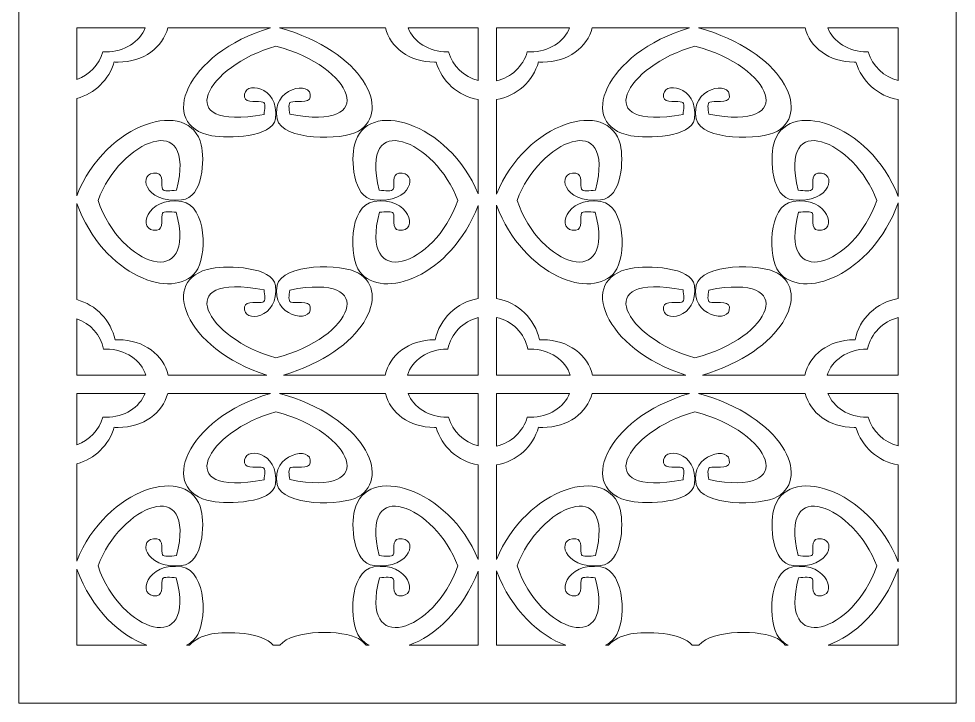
# Model space of a CAD drawing. Header units: centimetres. Extents: x -9.4 to 7.8, y -12.1 to 11.6.
# Drawn here: x -0.06 to 7.8, y -12.11 to -6.37 of the extents above; entities that cross this region are included whole.
import ezdxf

# ---------------------------------------------------------------- set-up
doc = ezdxf.new("R2010")
doc.units = ezdxf.units.CM
doc.header["$MEASUREMENT"] = 0
doc.layers.add('layer 1', color=7, linetype='Continuous')

msp = doc.modelspace()

# ---------------------------------------------------------------- linework, layer by layer
at = {"layer": 'layer 1', "color": 177, "lineweight": 9}
for points, knots in [([(-0.05982, 11.55884), (-0.05982, 11.55884), (7.8012, 11.55884), (7.8012, 11.55884), (7.8012, 11.55884), (7.8012, 11.55884), (7.8012, -12.10525), (7.8012, -12.10525), (7.8012, -12.10525), (7.8012, -12.10525), (-0.05982, -12.10525), (-0.05982, -12.10525), (-0.05982, -12.10525), (-0.05982, -12.10525), (-0.05982, 11.55884), (-0.05982, 11.55884)], [0, 0, 0, 0, 0.2, 0.2, 0.2, 0.2, 0.4, 0.4, 0.4, 0.4, 0.6, 0.6, 0.6, 0.6, 1, 1, 1, 1]), ([(0.74752, -9.05839), (0.7564, -9.05798), (0.76542, -9.05766), (0.77449, -9.05766), (0.77449, -9.05766), (0.99082, -9.05766), (1.15582, -9.18583), (1.19203, -9.35465), (1.19203, -9.35465), (1.19203, -9.35465), (2.02073, -9.35465), (2.02073, -9.35465), (2.02073, -9.35465), (1.33165, -9.13497), (1.10146, -8.54187), (1.56015, -8.45886), (1.56015, -8.45886), (1.69338, -8.43472), (2.07032, -8.44274), (2.09232, -8.60192), (2.09232, -8.60192), (2.13078, -8.88005), (1.81272, -8.92704), (1.8335, -8.78222), (1.8335, -8.78222), (1.84131, -8.7281), (1.95686, -8.75295), (1.98798, -8.74166), (1.98798, -8.74166), (2.01111, -8.73326), (2.0028, -8.68242), (1.99696, -8.63845), (1.99696, -8.63845), (1.19892, -8.48909), (1.51539, -9.05146), (2.09673, -9.20942), (2.09673, -9.20942), (2.75008, -9.04138), (2.97484, -8.49023), (2.21199, -8.64084), (2.21199, -8.64084), (2.20624, -8.6843), (2.19868, -8.73347), (2.22139, -8.74166), (2.22139, -8.74166), (2.25247, -8.75295), (2.37734, -8.7281), (2.38511, -8.78222), (2.38511, -8.78222), (2.40665, -8.93313), (2.04933, -8.85792), (2.10668, -8.60024), (2.10668, -8.60024), (2.14775, -8.41616), (2.65161, -8.41729), (2.78846, -8.49812), (2.78846, -8.49812), (3.06571, -8.66179), (2.83981, -9.15138), (2.15878, -9.35465), (2.15878, -9.35465), (2.15878, -9.35465), (3.01242, -9.35465), (3.01242, -9.35465), (3.01242, -9.35465), (3.04786, -9.18583), (3.20963, -9.05766), (3.42605, -9.05766), (3.42605, -9.05766), (3.4282, -9.05766), (3.43035, -9.05769), (3.43243, -9.05775), (3.43243, -9.05775), (3.4689, -8.88164), (3.61258, -8.74329), (3.79287, -8.71234), (3.79287, -8.71234), (3.79287, -8.71234), (3.79287, -7.93144), (3.79287, -7.93144), (3.79287, -7.93144), (3.56097, -8.53028), (2.98988, -8.72995), (2.79979, -8.48821), (2.79979, -8.48821), (2.70662, -8.36972), (2.70519, -7.93312), (2.91778, -7.89755), (2.91778, -7.89755), (3.21515, -7.84788), (3.3019, -8.15742), (3.12777, -8.13874), (3.12777, -8.13874), (3.06525, -8.13202), (3.09397, -8.0239), (3.08099, -7.99699), (3.08099, -7.99699), (3.07146, -7.97729), (3.01474, -7.98384), (2.9646, -7.98884), (2.9646, -7.98884), (2.79072, -8.64971), (3.4269, -8.455), (3.62084, -7.88899), (3.62084, -7.88899), (3.43848, -7.38529), (2.78946, -7.11114), (2.96179, -7.80249), (2.96179, -7.80249), (3.01259, -7.80761), (3.07129, -7.81475), (3.08099, -7.79472), (3.08099, -7.79472), (3.09397, -7.76777), (3.06525, -7.66762), (3.12777, -7.66095), (3.12777, -7.66095), (3.29489, -7.64289), (3.24072, -7.9185), (2.91963, -7.88517), (2.91963, -7.88517), (2.73593, -7.8661), (2.72673, -7.53952), (2.75453, -7.42405), (2.75453, -7.42405), (2.85085, -7.02435), (3.54287, -7.22846), (3.79287, -7.83377), (3.79287, -7.83377), (3.79287, -7.83377), (3.79287, -7.04319), (3.79287, -7.04319), (3.79287, -7.04319), (3.62332, -7.01406), (3.48625, -6.88988), (3.44016, -6.72876), (3.44016, -6.72876), (3.43548, -6.72886), (3.43076, -6.72902), (3.42605, -6.72902), (3.42605, -6.72902), (3.21388, -6.72902), (3.05422, -6.60582), (3.01464, -6.44196), (3.01464, -6.44196), (3.01464, -6.44196), (2.12755, -6.44196), (2.12755, -6.44196), (2.12755, -6.44196), (2.83288, -6.63935), (3.06991, -7.1415), (2.78846, -7.30765), (2.78846, -7.30765), (2.65161, -7.38848), (2.14775, -7.38962), (2.10668, -7.20545), (2.10668, -7.20545), (2.04933, -6.94785), (2.40665, -6.87264), (2.38511, -7.02356), (2.38511, -7.02356), (2.37734, -7.07768), (2.25247, -7.05282), (2.22139, -7.06412), (2.22139, -7.06412), (2.19868, -7.0723), (2.20624, -7.12147), (2.21199, -7.16493), (2.21199, -7.16493), (2.97484, -7.31554), (2.75008, -6.7644), (2.09673, -6.59636), (2.09673, -6.59636), (1.51539, -6.75432), (1.19892, -7.3166), (1.99696, -7.16732), (1.99696, -7.16732), (2.0028, -7.12332), (2.01111, -7.07247), (1.98798, -7.06412), (1.98798, -7.06412), (1.95686, -7.05282), (1.84131, -7.07768), (1.8335, -7.02356), (1.8335, -7.02356), (1.81272, -6.87873), (2.13078, -6.92572), (2.09232, -7.20385), (2.09232, -7.20385), (2.07032, -7.36303), (1.69338, -7.37105), (1.56015, -7.34691), (1.56015, -7.34691), (1.095, -7.26272), (1.3382, -6.65397), (2.05, -6.44196), (2.05, -6.44196), (2.05, -6.44196), (1.18976, -6.44196), (1.18976, -6.44196), (1.18976, -6.44196), (1.14934, -6.60582), (0.98658, -6.72902), (0.77449, -6.72902), (0.77449, -6.72902), (0.76288, -6.72902), (0.75131, -6.72864), (0.73989, -6.7279), (0.73989, -6.7279), (0.69767, -6.87672), (0.57783, -6.99418), (0.42643, -7.03456), (0.42643, -7.03456), (0.42643, -7.03456), (0.42643, -7.84919), (0.42643, -7.84919), (0.42643, -7.84919), (0.67092, -7.23196), (1.37395, -7.02091), (1.47109, -7.42405), (1.47109, -7.42405), (1.49897, -7.53952), (1.48969, -7.8661), (1.30599, -7.88513), (1.30599, -7.88513), (0.98491, -7.9185), (0.93074, -7.64289), (1.09785, -7.66095), (1.09785, -7.66095), (1.16037, -7.66762), (1.13166, -7.76777), (1.14463, -7.79472), (1.14463, -7.79472), (1.15437, -7.81475), (1.21307, -7.80761), (1.26384, -7.80253), (1.26384, -7.80253), (1.4362, -7.11114), (0.78709, -7.38529), (0.60477, -7.88899), (0.60477, -7.88899), (0.79872, -8.455), (1.4349, -8.64971), (1.26102, -7.98884), (1.26102, -7.98884), (1.21088, -7.98384), (1.15416, -7.97729), (1.14463, -7.99699), (1.14463, -7.99699), (1.13166, -8.0239), (1.16037, -8.13206), (1.09785, -8.13874), (1.09785, -8.13874), (0.92373, -8.15742), (1.01047, -7.84788), (1.30788, -7.89755), (1.30788, -7.89755), (1.52043, -7.93312), (1.51913, -8.36968), (1.42583, -8.48821), (1.42583, -8.48821), (1.23392, -8.73216), (0.65413, -8.52669), (0.42643, -7.91506), (0.42643, -7.91506), (0.42643, -7.91506), (0.42643, -8.72095), (0.42643, -8.72095), (0.42643, -8.72095), (0.58817, -8.76404), (0.71398, -8.89505), (0.74752, -9.05839)], [0, 0, 0, 0, 0.0144928, 0.0144928, 0.0144928, 0.0144928, 0.0289855, 0.0289855, 0.0289855, 0.0289855, 0.0434783, 0.0434783, 0.0434783, 0.0434783, 0.057971, 0.057971, 0.057971, 0.057971, 0.0724638, 0.0724638, 0.0724638, 0.0724638, 0.0869565, 0.0869565, 0.0869565, 0.0869565, 0.1014493, 0.1014493, 0.1014493, 0.1014493, 0.115942, 0.115942, 0.115942, 0.115942, 0.1304348, 0.1304348, 0.1304348, 0.1304348, 0.1449275, 0.1449275, 0.1449275, 0.1449275, 0.1594203, 0.1594203, 0.1594203, 0.1594203, 0.173913, 0.173913, 0.173913, 0.173913, 0.1884058, 0.1884058, 0.1884058, 0.1884058, 0.2028986, 0.2028986, 0.2028986, 0.2028986, 0.2173913, 0.2173913, 0.2173913, 0.2173913, 0.2318841, 0.2318841, 0.2318841, 0.2318841, 0.2463768, 0.2463768, 0.2463768, 0.2463768, 0.2608696, 0.2608696, 0.2608696, 0.2608696, 0.2753623, 0.2753623, 0.2753623, 0.2753623, 0.2898551, 0.2898551, 0.2898551, 0.2898551, 0.3043478, 0.3043478, 0.3043478, 0.3043478, 0.3188406, 0.3188406, 0.3188406, 0.3188406, 0.3333333, 0.3333333, 0.3333333, 0.3333333, 0.3478261, 0.3478261, 0.3478261, 0.3478261, 0.3623188, 0.3623188, 0.3623188, 0.3623188, 0.3768116, 0.3768116, 0.3768116, 0.3768116, 0.3913043, 0.3913043, 0.3913043, 0.3913043, 0.4057971, 0.4057971, 0.4057971, 0.4057971, 0.4202899, 0.4202899, 0.4202899, 0.4202899, 0.4347826, 0.4347826, 0.4347826, 0.4347826, 0.4492754, 0.4492754, 0.4492754, 0.4492754, 0.4637681, 0.4637681, 0.4637681, 0.4637681, 0.4782609, 0.4782609, 0.4782609, 0.4782609, 0.4927536, 0.4927536, 0.4927536, 0.4927536, 0.5072464, 0.5072464, 0.5072464, 0.5072464, 0.5217391, 0.5217391, 0.5217391, 0.5217391, 0.5362319, 0.5362319, 0.5362319, 0.5362319, 0.5507246, 0.5507246, 0.5507246, 0.5507246, 0.5652174, 0.5652174, 0.5652174, 0.5652174, 0.5797101, 0.5797101, 0.5797101, 0.5797101, 0.5942029, 0.5942029, 0.5942029, 0.5942029, 0.6086957, 0.6086957, 0.6086957, 0.6086957, 0.6231884, 0.6231884, 0.6231884, 0.6231884, 0.6376812, 0.6376812, 0.6376812, 0.6376812, 0.6521739, 0.6521739, 0.6521739, 0.6521739, 0.6666667, 0.6666667, 0.6666667, 0.6666667, 0.6811594, 0.6811594, 0.6811594, 0.6811594, 0.6956522, 0.6956522, 0.6956522, 0.6956522, 0.7101449, 0.7101449, 0.7101449, 0.7101449, 0.7246377, 0.7246377, 0.7246377, 0.7246377, 0.7391304, 0.7391304, 0.7391304, 0.7391304, 0.7536232, 0.7536232, 0.7536232, 0.7536232, 0.7681159, 0.7681159, 0.7681159, 0.7681159, 0.7826087, 0.7826087, 0.7826087, 0.7826087, 0.7971014, 0.7971014, 0.7971014, 0.7971014, 0.8115942, 0.8115942, 0.8115942, 0.8115942, 0.826087, 0.826087, 0.826087, 0.826087, 0.8405797, 0.8405797, 0.8405797, 0.8405797, 0.8550725, 0.8550725, 0.8550725, 0.8550725, 0.8695652, 0.8695652, 0.8695652, 0.8695652, 0.884058, 0.884058, 0.884058, 0.884058, 0.8985507, 0.8985507, 0.8985507, 0.8985507, 0.9130435, 0.9130435, 0.9130435, 0.9130435, 0.9275362, 0.9275362, 0.9275362, 0.9275362, 0.942029, 0.942029, 0.942029, 0.942029, 0.9565217, 0.9565217, 0.9565217, 0.9565217, 0.9710145, 0.9710145, 0.9710145, 0.9710145, 1, 1, 1, 1]), ([(0.42643, -6.8747), (0.53229, -6.83821), (0.6149, -6.75129), (0.64527, -6.64302), (0.64527, -6.64302), (0.65404, -6.6436), (0.66295, -6.6439), (0.67187, -6.6439), (0.67187, -6.6439), (0.82579, -6.6439), (0.95658, -6.55862), (0.99973, -6.44196), (0.99973, -6.44196), (0.99973, -6.44196), (0.42643, -6.44196), (0.42643, -6.44196), (0.42643, -6.44196), (0.42643, -6.44196), (0.42643, -6.8747), (0.42643, -6.8747)], [0, 0, 0, 0, 0.1666667, 0.1666667, 0.1666667, 0.1666667, 0.3333333, 0.3333333, 0.3333333, 0.3333333, 0.5, 0.5, 0.5, 0.5, 0.6666667, 0.6666667, 0.6666667, 0.6666667, 1, 1, 1, 1]), ([(3.79287, -6.88363), (3.67274, -6.85444), (3.5771, -6.76184), (3.54367, -6.64369), (3.54367, -6.64369), (3.54007, -6.64378), (3.53644, -6.6439), (3.53281, -6.6439), (3.53281, -6.6439), (3.37883, -6.6439), (3.24803, -6.55862), (3.20488, -6.44196), (3.20488, -6.44196), (3.20488, -6.44196), (3.79287, -6.44196), (3.79287, -6.44196), (3.79287, -6.44196), (3.79287, -6.44196), (3.79287, -6.88363), (3.79287, -6.88363)], [0, 0, 0, 0, 0.1666667, 0.1666667, 0.1666667, 0.1666667, 0.3333333, 0.3333333, 0.3333333, 0.3333333, 0.5, 0.5, 0.5, 0.5, 0.6666667, 0.6666667, 0.6666667, 0.6666667, 1, 1, 1, 1]), ([(7.31495, -7.04354), (7.14449, -7.01504), (7.00654, -6.89051), (6.96027, -6.72876), (6.96027, -6.72876), (6.95558, -6.72886), (6.95087, -6.72902), (6.94616, -6.72902), (6.94616, -6.72902), (6.73399, -6.72902), (6.57433, -6.60582), (6.53475, -6.44196), (6.53475, -6.44196), (6.53475, -6.44196), (5.64106, -6.44196), (5.64106, -6.44196), (5.64106, -6.44196), (6.34639, -6.63935), (6.58342, -7.1415), (6.30197, -7.30765), (6.30197, -7.30765), (6.16513, -7.38848), (5.66126, -7.38962), (5.6202, -7.20545), (5.6202, -7.20545), (5.56284, -6.94785), (5.92016, -6.87264), (5.89862, -7.02356), (5.89862, -7.02356), (5.89085, -7.07768), (5.76598, -7.05282), (5.73491, -7.06412), (5.73491, -7.06412), (5.71219, -7.0723), (5.71975, -7.12147), (5.7255, -7.16493), (5.7255, -7.16493), (6.48835, -7.31554), (6.26359, -6.7644), (5.61024, -6.59636), (5.61024, -6.59636), (5.02891, -6.75432), (4.71243, -7.3166), (5.51048, -7.16732), (5.51048, -7.16732), (5.51631, -7.12332), (5.52462, -7.07247), (5.50149, -7.06412), (5.50149, -7.06412), (5.47037, -7.05282), (5.35482, -7.07768), (5.34701, -7.02356), (5.34701, -7.02356), (5.32623, -6.87873), (5.64429, -6.92572), (5.60583, -7.20385), (5.60583, -7.20385), (5.58383, -7.36303), (5.2069, -7.37105), (5.07366, -7.34691), (5.07366, -7.34691), (4.60851, -7.26272), (4.85171, -6.65397), (5.56351, -6.44196), (5.56351, -6.44196), (5.56351, -6.44196), (4.74856, -6.44196), (4.74856, -6.44196), (4.74856, -6.44196), (4.70813, -6.60582), (4.54538, -6.72902), (4.33329, -6.72902), (4.33329, -6.72902), (4.32168, -6.72902), (4.31011, -6.72864), (4.29869, -6.7279), (4.29869, -6.7279), (4.25283, -6.88956), (4.11539, -7.01423), (3.94538, -7.04327), (3.94538, -7.04327), (3.94538, -7.04327), (3.94538, -7.83562), (3.94538, -7.83562), (3.94538, -7.83562), (4.19471, -7.22888), (4.8882, -7.02389), (4.9846, -7.42405), (4.9846, -7.42405), (5.01249, -7.53952), (5.00321, -7.8661), (4.81951, -7.88513), (4.81951, -7.88513), (4.49842, -7.9185), (4.44425, -7.64289), (4.61137, -7.66095), (4.61137, -7.66095), (4.67389, -7.66762), (4.64517, -7.76777), (4.65814, -7.79472), (4.65814, -7.79472), (4.66788, -7.81475), (4.72659, -7.80761), (4.77735, -7.80253), (4.77735, -7.80253), (4.94971, -7.11114), (4.3006, -7.38529), (4.11829, -7.88899), (4.11829, -7.88899), (4.31223, -8.455), (4.94841, -8.64971), (4.77453, -7.98884), (4.77453, -7.98884), (4.7244, -7.98384), (4.66767, -7.97729), (4.65814, -7.99699), (4.65814, -7.99699), (4.64517, -8.0239), (4.67389, -8.13206), (4.61137, -8.13874), (4.61137, -8.13874), (4.43723, -8.15742), (4.52399, -7.84788), (4.82139, -7.89755), (4.82139, -7.89755), (5.03395, -7.93312), (5.03264, -8.36968), (4.93934, -8.48821), (4.93934, -8.48821), (4.74896, -8.73024), (4.17678, -8.52983), (3.94538, -7.92946), (3.94538, -7.92946), (3.94538, -7.92946), (3.94538, -8.71227), (3.94538, -8.71227), (3.94538, -8.71227), (4.12605, -8.74312), (4.27007, -8.88186), (4.30632, -9.05839), (4.30632, -9.05839), (4.3152, -9.05798), (4.32422, -9.05766), (4.33329, -9.05766), (4.33329, -9.05766), (4.54962, -9.05766), (4.71462, -9.18583), (4.75083, -9.35465), (4.75083, -9.35465), (4.75083, -9.35465), (5.53424, -9.35465), (5.53424, -9.35465), (5.53424, -9.35465), (4.84516, -9.13497), (4.61497, -8.54187), (5.07366, -8.45886), (5.07366, -8.45886), (5.2069, -8.43472), (5.58383, -8.44274), (5.60583, -8.60192), (5.60583, -8.60192), (5.64429, -8.88005), (5.32623, -8.92704), (5.34701, -8.78222), (5.34701, -8.78222), (5.35482, -8.7281), (5.47037, -8.75295), (5.50149, -8.74166), (5.50149, -8.74166), (5.52462, -8.73326), (5.51631, -8.68242), (5.51048, -8.63845), (5.51048, -8.63845), (4.71243, -8.48909), (5.02891, -9.05146), (5.61024, -9.20942), (5.61024, -9.20942), (6.26359, -9.04138), (6.48835, -8.49023), (5.7255, -8.64084), (5.7255, -8.64084), (5.71975, -8.6843), (5.71219, -8.73347), (5.73491, -8.74166), (5.73491, -8.74166), (5.76598, -8.75295), (5.89085, -8.7281), (5.89862, -8.78222), (5.89862, -8.78222), (5.92016, -8.93313), (5.56284, -8.85792), (5.6202, -8.60024), (5.6202, -8.60024), (5.66126, -8.41616), (6.16513, -8.41729), (6.30197, -8.49812), (6.30197, -8.49812), (6.57922, -8.66179), (6.35332, -9.15138), (5.6723, -9.35465), (5.6723, -9.35465), (5.6723, -9.35465), (6.53252, -9.35465), (6.53252, -9.35465), (6.53252, -9.35465), (6.56796, -9.18583), (6.72974, -9.05766), (6.94616, -9.05766), (6.94616, -9.05766), (6.94831, -9.05766), (6.95045, -9.05769), (6.95254, -9.05775), (6.95254, -9.05775), (6.98914, -8.881), (7.13374, -8.7423), (7.31495, -8.71202), (7.31495, -8.71202), (7.31495, -8.71202), (7.31495, -7.90906), (7.31495, -7.90906), (7.31495, -7.90906), (7.08882, -8.52536), (6.50576, -8.73293), (6.31331, -8.48821), (6.31331, -8.48821), (6.22013, -8.36972), (6.2187, -7.93312), (6.43129, -7.89755), (6.43129, -7.89755), (6.72866, -7.84788), (6.81541, -8.15742), (6.64128, -8.13874), (6.64128, -8.13874), (6.57876, -8.13202), (6.60748, -8.0239), (6.5945, -7.99699), (6.5945, -7.99699), (6.58497, -7.97729), (6.52824, -7.98384), (6.47811, -7.98884), (6.47811, -7.98884), (6.30423, -8.64971), (6.94041, -8.455), (7.13436, -7.88899), (7.13436, -7.88899), (6.952, -7.38529), (6.30298, -7.11114), (6.4753, -7.80249), (6.4753, -7.80249), (6.5261, -7.80761), (6.5848, -7.81475), (6.5945, -7.79472), (6.5945, -7.79472), (6.60748, -7.76777), (6.57876, -7.66762), (6.64128, -7.66095), (6.64128, -7.66095), (6.8084, -7.64289), (6.75423, -7.9185), (6.43314, -7.88517), (6.43314, -7.88517), (6.24944, -7.8661), (6.24024, -7.53952), (6.26804, -7.42405), (6.26804, -7.42405), (6.36548, -7.01975), (7.07256, -7.23329), (7.31495, -7.85495), (7.31495, -7.85495), (7.31495, -7.85495), (7.31495, -7.04354), (7.31495, -7.04354)], [0, 0, 0, 0, 0.0144928, 0.0144928, 0.0144928, 0.0144928, 0.0289855, 0.0289855, 0.0289855, 0.0289855, 0.0434783, 0.0434783, 0.0434783, 0.0434783, 0.057971, 0.057971, 0.057971, 0.057971, 0.0724638, 0.0724638, 0.0724638, 0.0724638, 0.0869565, 0.0869565, 0.0869565, 0.0869565, 0.1014493, 0.1014493, 0.1014493, 0.1014493, 0.115942, 0.115942, 0.115942, 0.115942, 0.1304348, 0.1304348, 0.1304348, 0.1304348, 0.1449275, 0.1449275, 0.1449275, 0.1449275, 0.1594203, 0.1594203, 0.1594203, 0.1594203, 0.173913, 0.173913, 0.173913, 0.173913, 0.1884058, 0.1884058, 0.1884058, 0.1884058, 0.2028986, 0.2028986, 0.2028986, 0.2028986, 0.2173913, 0.2173913, 0.2173913, 0.2173913, 0.2318841, 0.2318841, 0.2318841, 0.2318841, 0.2463768, 0.2463768, 0.2463768, 0.2463768, 0.2608696, 0.2608696, 0.2608696, 0.2608696, 0.2753623, 0.2753623, 0.2753623, 0.2753623, 0.2898551, 0.2898551, 0.2898551, 0.2898551, 0.3043478, 0.3043478, 0.3043478, 0.3043478, 0.3188406, 0.3188406, 0.3188406, 0.3188406, 0.3333333, 0.3333333, 0.3333333, 0.3333333, 0.3478261, 0.3478261, 0.3478261, 0.3478261, 0.3623188, 0.3623188, 0.3623188, 0.3623188, 0.3768116, 0.3768116, 0.3768116, 0.3768116, 0.3913043, 0.3913043, 0.3913043, 0.3913043, 0.4057971, 0.4057971, 0.4057971, 0.4057971, 0.4202899, 0.4202899, 0.4202899, 0.4202899, 0.4347826, 0.4347826, 0.4347826, 0.4347826, 0.4492754, 0.4492754, 0.4492754, 0.4492754, 0.4637681, 0.4637681, 0.4637681, 0.4637681, 0.4782609, 0.4782609, 0.4782609, 0.4782609, 0.4927536, 0.4927536, 0.4927536, 0.4927536, 0.5072464, 0.5072464, 0.5072464, 0.5072464, 0.5217391, 0.5217391, 0.5217391, 0.5217391, 0.5362319, 0.5362319, 0.5362319, 0.5362319, 0.5507246, 0.5507246, 0.5507246, 0.5507246, 0.5652174, 0.5652174, 0.5652174, 0.5652174, 0.5797101, 0.5797101, 0.5797101, 0.5797101, 0.5942029, 0.5942029, 0.5942029, 0.5942029, 0.6086957, 0.6086957, 0.6086957, 0.6086957, 0.6231884, 0.6231884, 0.6231884, 0.6231884, 0.6376812, 0.6376812, 0.6376812, 0.6376812, 0.6521739, 0.6521739, 0.6521739, 0.6521739, 0.6666667, 0.6666667, 0.6666667, 0.6666667, 0.6811594, 0.6811594, 0.6811594, 0.6811594, 0.6956522, 0.6956522, 0.6956522, 0.6956522, 0.7101449, 0.7101449, 0.7101449, 0.7101449, 0.7246377, 0.7246377, 0.7246377, 0.7246377, 0.7391304, 0.7391304, 0.7391304, 0.7391304, 0.7536232, 0.7536232, 0.7536232, 0.7536232, 0.7681159, 0.7681159, 0.7681159, 0.7681159, 0.7826087, 0.7826087, 0.7826087, 0.7826087, 0.7971014, 0.7971014, 0.7971014, 0.7971014, 0.8115942, 0.8115942, 0.8115942, 0.8115942, 0.826087, 0.826087, 0.826087, 0.826087, 0.8405797, 0.8405797, 0.8405797, 0.8405797, 0.8550725, 0.8550725, 0.8550725, 0.8550725, 0.8695652, 0.8695652, 0.8695652, 0.8695652, 0.884058, 0.884058, 0.884058, 0.884058, 0.8985507, 0.8985507, 0.8985507, 0.8985507, 0.9130435, 0.9130435, 0.9130435, 0.9130435, 0.9275362, 0.9275362, 0.9275362, 0.9275362, 0.942029, 0.942029, 0.942029, 0.942029, 0.9565217, 0.9565217, 0.9565217, 0.9565217, 0.9710145, 0.9710145, 0.9710145, 0.9710145, 1, 1, 1, 1]), ([(4.55853, -6.44196), (4.51537, -6.55862), (4.38459, -6.6439), (4.23067, -6.6439), (4.23067, -6.6439), (4.22176, -6.6439), (4.21284, -6.6436), (4.20407, -6.64302), (4.20407, -6.64302), (4.16998, -6.76454), (4.07009, -6.85917), (3.94538, -6.88578), (3.94538, -6.88578), (3.94538, -6.88578), (3.94538, -6.44196), (3.94538, -6.44196), (3.94538, -6.44196), (3.94538, -6.44196), (4.55853, -6.44196), (4.55853, -6.44196)], [0, 0, 0, 0, 0.1666667, 0.1666667, 0.1666667, 0.1666667, 0.3333333, 0.3333333, 0.3333333, 0.3333333, 0.5, 0.5, 0.5, 0.5, 0.6666667, 0.6666667, 0.6666667, 0.6666667, 1, 1, 1, 1]), ([(7.31495, -6.44196), (7.31495, -6.44196), (6.72499, -6.44196), (6.72499, -6.44196), (6.72499, -6.44196), (6.76814, -6.55862), (6.89894, -6.6439), (7.05292, -6.6439), (7.05292, -6.6439), (7.05655, -6.6439), (7.06018, -6.64378), (7.06378, -6.64369), (7.06378, -6.64369), (7.09739, -6.76249), (7.19389, -6.85546), (7.31495, -6.88411), (7.31495, -6.88411), (7.31495, -6.88411), (7.31495, -6.44196), (7.31495, -6.44196)], [0, 0, 0, 0, 0.1666667, 0.1666667, 0.1666667, 0.1666667, 0.3333333, 0.3333333, 0.3333333, 0.3333333, 0.5, 0.5, 0.5, 0.5, 0.6666667, 0.6666667, 0.6666667, 0.6666667, 1, 1, 1, 1]), ([(0.42643, -9.35465), (0.42643, -9.35465), (1.00527, -9.35465), (1.00527, -9.35465), (1.00527, -9.35465), (0.96894, -9.22942), (0.8331, -9.13586), (0.67187, -9.13586), (0.67187, -9.13586), (0.6649, -9.13586), (0.65797, -9.1361), (0.65112, -9.13643), (0.65112, -9.13643), (0.62688, -9.0171), (0.54001, -8.91995), (0.42643, -8.88082), (0.42643, -8.88082), (0.42643, -8.88082), (0.42643, -9.35465), (0.42643, -9.35465)], [0, 0, 0, 0, 0.1666667, 0.1666667, 0.1666667, 0.1666667, 0.3333333, 0.3333333, 0.3333333, 0.3333333, 0.5, 0.5, 0.5, 0.5, 0.6666667, 0.6666667, 0.6666667, 0.6666667, 1, 1, 1, 1]), ([(3.19934, -9.35465), (3.23567, -9.22942), (3.37152, -9.13586), (3.53281, -9.13586), (3.53281, -9.13586), (3.53446, -9.13586), (3.53611, -9.13589), (3.53773, -9.13592), (3.53773, -9.13592), (3.56427, -9.00634), (3.66465, -8.90302), (3.79287, -8.87189), (3.79287, -8.87189), (3.79287, -8.87189), (3.79287, -9.35465), (3.79287, -9.35465), (3.79287, -9.35465), (3.79287, -9.35465), (3.19934, -9.35465), (3.19934, -9.35465)], [0, 0, 0, 0, 0.1666667, 0.1666667, 0.1666667, 0.1666667, 0.3333333, 0.3333333, 0.3333333, 0.3333333, 0.5, 0.5, 0.5, 0.5, 0.6666667, 0.6666667, 0.6666667, 0.6666667, 1, 1, 1, 1]), ([(4.20993, -9.13643), (4.21677, -9.1361), (4.2237, -9.13586), (4.23067, -9.13586), (4.23067, -9.13586), (4.3919, -9.13586), (4.52773, -9.22942), (4.56406, -9.35465), (4.56406, -9.35465), (4.56406, -9.35465), (3.94538, -9.35465), (3.94538, -9.35465), (3.94538, -9.35465), (3.94538, -9.35465), (3.94538, -8.86977), (3.94538, -8.86977), (3.94538, -8.86977), (4.07818, -8.89809), (4.18292, -9.00349), (4.20993, -9.13643)], [0, 0, 0, 0, 0.1666667, 0.1666667, 0.1666667, 0.1666667, 0.3333333, 0.3333333, 0.3333333, 0.3333333, 0.5, 0.5, 0.5, 0.5, 0.6666667, 0.6666667, 0.6666667, 0.6666667, 1, 1, 1, 1]), ([(7.31495, -8.87143), (7.18579, -8.90197), (7.08451, -9.00567), (7.05784, -9.13592), (7.05784, -9.13592), (7.05622, -9.13589), (7.05457, -9.13586), (7.05292, -9.13586), (7.05292, -9.13586), (6.89163, -9.13586), (6.75578, -9.22942), (6.71945, -9.35465), (6.71945, -9.35465), (6.71945, -9.35465), (7.31495, -9.35465), (7.31495, -9.35465), (7.31495, -9.35465), (7.31495, -9.35465), (7.31495, -8.87143), (7.31495, -8.87143)], [0, 0, 0, 0, 0.1666667, 0.1666667, 0.1666667, 0.1666667, 0.3333333, 0.3333333, 0.3333333, 0.3333333, 0.5, 0.5, 0.5, 0.5, 0.6666667, 0.6666667, 0.6666667, 0.6666667, 1, 1, 1, 1]), ([(2.87889, -11.619), (2.84828, -11.60285), (2.82152, -11.58105), (2.79979, -11.55341), (2.79979, -11.55341), (2.70662, -11.43491), (2.70519, -10.99831), (2.91778, -10.96275), (2.91778, -10.96275), (3.21515, -10.91308), (3.3019, -11.22262), (3.12777, -11.20394), (3.12777, -11.20394), (3.06525, -11.19721), (3.09397, -11.0891), (3.08099, -11.06218), (3.08099, -11.06218), (3.07146, -11.04249), (3.01474, -11.04904), (2.9646, -11.05403), (2.9646, -11.05403), (2.79072, -11.7149), (3.4269, -11.5202), (3.62084, -10.95418), (3.62084, -10.95418), (3.43848, -10.45049), (2.78946, -10.17634), (2.96179, -10.86769), (2.96179, -10.86769), (3.01259, -10.87281), (3.07129, -10.87995), (3.08099, -10.85992), (3.08099, -10.85992), (3.09397, -10.83296), (3.06525, -10.73282), (3.12777, -10.72614), (3.12777, -10.72614), (3.29489, -10.70809), (3.24072, -10.9837), (2.91963, -10.95036), (2.91963, -10.95036), (2.73593, -10.9313), (2.72673, -10.60471), (2.75453, -10.48924), (2.75453, -10.48924), (2.85085, -10.08955), (3.54287, -10.29365), (3.79287, -10.89897), (3.79287, -10.89897), (3.79287, -10.89897), (3.79287, -10.10654), (3.79287, -10.10654), (3.79287, -10.10654), (3.62332, -10.07742), (3.48625, -9.95324), (3.44016, -9.79212), (3.44016, -9.79212), (3.43548, -9.79221), (3.43076, -9.79237), (3.42605, -9.79237), (3.42605, -9.79237), (3.21467, -9.79237), (3.0554, -9.6701), (3.01507, -9.50716), (3.01507, -9.50716), (3.01507, -9.50716), (2.12755, -9.50716), (2.12755, -9.50716), (2.12755, -9.50716), (2.83288, -9.70455), (3.06991, -10.2067), (2.78846, -10.37285), (2.78846, -10.37285), (2.65161, -10.45368), (2.14775, -10.45481), (2.10668, -10.27065), (2.10668, -10.27065), (2.04933, -10.01304), (2.40665, -9.93784), (2.38511, -10.08875), (2.38511, -10.08875), (2.37734, -10.14288), (2.25247, -10.11802), (2.22139, -10.12931), (2.22139, -10.12931), (2.19868, -10.1375), (2.20624, -10.18667), (2.21199, -10.23013), (2.21199, -10.23013), (2.97484, -10.38074), (2.75008, -9.82959), (2.09673, -9.66155), (2.09673, -9.66155), (1.51539, -9.81951), (1.19892, -10.38179), (1.99696, -10.23252), (1.99696, -10.23252), (2.0028, -10.18852), (2.01111, -10.13767), (1.98798, -10.12931), (1.98798, -10.12931), (1.95686, -10.11802), (1.84131, -10.14288), (1.8335, -10.08875), (1.8335, -10.08875), (1.81272, -9.94393), (2.13078, -9.99092), (2.09232, -10.26905), (2.09232, -10.26905), (2.07032, -10.42823), (1.69338, -10.43625), (1.56015, -10.41211), (1.56015, -10.41211), (1.095, -10.32792), (1.3382, -9.71916), (2.05, -9.50716), (2.05, -9.50716), (2.05, -9.50716), (1.18932, -9.50716), (1.18932, -9.50716), (1.18932, -9.50716), (1.14813, -9.6701), (0.98578, -9.79237), (0.77449, -9.79237), (0.77449, -9.79237), (0.76288, -9.79237), (0.75131, -9.79199), (0.73989, -9.79125), (0.73989, -9.79125), (0.69767, -9.94007), (0.57783, -10.05753), (0.42643, -10.09791), (0.42643, -10.09791), (0.42643, -10.09791), (0.42643, -10.91439), (0.42643, -10.91439), (0.42643, -10.91439), (0.67092, -10.29715), (1.37395, -10.08611), (1.47109, -10.48924), (1.47109, -10.48924), (1.49897, -10.60471), (1.48969, -10.9313), (1.30599, -10.95032), (1.30599, -10.95032), (0.98491, -10.9837), (0.93074, -10.70809), (1.09785, -10.72614), (1.09785, -10.72614), (1.16037, -10.73282), (1.13166, -10.83296), (1.14463, -10.85992), (1.14463, -10.85992), (1.15437, -10.87995), (1.21307, -10.87281), (1.26384, -10.86773), (1.26384, -10.86773), (1.4362, -10.17634), (0.78709, -10.45049), (0.60477, -10.95418), (0.60477, -10.95418), (0.79872, -11.5202), (1.4349, -11.7149), (1.26102, -11.05403), (1.26102, -11.05403), (1.21088, -11.04904), (1.15416, -11.04249), (1.14463, -11.06218), (1.14463, -11.06218), (1.13166, -11.0891), (1.16037, -11.19726), (1.09785, -11.20394), (1.09785, -11.20394), (0.92373, -11.22262), (1.01047, -10.91308), (1.30788, -10.96275), (1.30788, -10.96275), (1.52043, -10.99831), (1.51913, -11.43487), (1.42583, -11.55341), (1.42583, -11.55341), (1.40411, -11.58102), (1.37739, -11.60285), (1.3468, -11.619), (1.3468, -11.619), (1.3468, -11.619), (1.37308, -11.619), (1.37308, -11.619), (1.37308, -11.619), (1.41215, -11.57326), (1.47398, -11.53966), (1.56015, -11.52406), (1.56015, -11.52406), (1.6784, -11.50263), (1.98861, -11.50655), (2.07225, -11.619), (2.07225, -11.619), (2.07225, -11.619), (2.12934, -11.619), (2.12934, -11.619), (2.12934, -11.619), (2.23789, -11.48225), (2.66428, -11.48997), (2.78846, -11.56332), (2.78846, -11.56332), (2.8151, -11.57905), (2.83708, -11.59779), (2.85447, -11.619), (2.85447, -11.619), (2.85447, -11.619), (2.87889, -11.619), (2.87889, -11.619)], [0, 0, 0, 0, 0.0185185, 0.0185185, 0.0185185, 0.0185185, 0.037037, 0.037037, 0.037037, 0.037037, 0.0555556, 0.0555556, 0.0555556, 0.0555556, 0.0740741, 0.0740741, 0.0740741, 0.0740741, 0.0925926, 0.0925926, 0.0925926, 0.0925926, 0.1111111, 0.1111111, 0.1111111, 0.1111111, 0.1296296, 0.1296296, 0.1296296, 0.1296296, 0.1481481, 0.1481481, 0.1481481, 0.1481481, 0.1666667, 0.1666667, 0.1666667, 0.1666667, 0.1851852, 0.1851852, 0.1851852, 0.1851852, 0.2037037, 0.2037037, 0.2037037, 0.2037037, 0.2222222, 0.2222222, 0.2222222, 0.2222222, 0.2407407, 0.2407407, 0.2407407, 0.2407407, 0.2592593, 0.2592593, 0.2592593, 0.2592593, 0.2777778, 0.2777778, 0.2777778, 0.2777778, 0.2962963, 0.2962963, 0.2962963, 0.2962963, 0.3148148, 0.3148148, 0.3148148, 0.3148148, 0.3333333, 0.3333333, 0.3333333, 0.3333333, 0.3518519, 0.3518519, 0.3518519, 0.3518519, 0.3703704, 0.3703704, 0.3703704, 0.3703704, 0.3888889, 0.3888889, 0.3888889, 0.3888889, 0.4074074, 0.4074074, 0.4074074, 0.4074074, 0.4259259, 0.4259259, 0.4259259, 0.4259259, 0.4444444, 0.4444444, 0.4444444, 0.4444444, 0.462963, 0.462963, 0.462963, 0.462963, 0.4814815, 0.4814815, 0.4814815, 0.4814815, 0.5, 0.5, 0.5, 0.5, 0.5185185, 0.5185185, 0.5185185, 0.5185185, 0.537037, 0.537037, 0.537037, 0.537037, 0.5555556, 0.5555556, 0.5555556, 0.5555556, 0.5740741, 0.5740741, 0.5740741, 0.5740741, 0.5925926, 0.5925926, 0.5925926, 0.5925926, 0.6111111, 0.6111111, 0.6111111, 0.6111111, 0.6296296, 0.6296296, 0.6296296, 0.6296296, 0.6481481, 0.6481481, 0.6481481, 0.6481481, 0.6666667, 0.6666667, 0.6666667, 0.6666667, 0.6851852, 0.6851852, 0.6851852, 0.6851852, 0.7037037, 0.7037037, 0.7037037, 0.7037037, 0.7222222, 0.7222222, 0.7222222, 0.7222222, 0.7407407, 0.7407407, 0.7407407, 0.7407407, 0.7592593, 0.7592593, 0.7592593, 0.7592593, 0.7777778, 0.7777778, 0.7777778, 0.7777778, 0.7962963, 0.7962963, 0.7962963, 0.7962963, 0.8148148, 0.8148148, 0.8148148, 0.8148148, 0.8333333, 0.8333333, 0.8333333, 0.8333333, 0.8518519, 0.8518519, 0.8518519, 0.8518519, 0.8703704, 0.8703704, 0.8703704, 0.8703704, 0.8888889, 0.8888889, 0.8888889, 0.8888889, 0.9074074, 0.9074074, 0.9074074, 0.9074074, 0.9259259, 0.9259259, 0.9259259, 0.9259259, 0.9444444, 0.9444444, 0.9444444, 0.9444444, 0.962963, 0.962963, 0.962963, 0.962963, 1, 1, 1, 1]), ([(0.42643, -9.93805), (0.53229, -9.90156), (0.6149, -9.81464), (0.64527, -9.70637), (0.64527, -9.70637), (0.65404, -9.70695), (0.66295, -9.70725), (0.67187, -9.70725), (0.67187, -9.70725), (0.82498, -9.70725), (0.9552, -9.62287), (0.99904, -9.50716), (0.99904, -9.50716), (0.99904, -9.50716), (0.42643, -9.50716), (0.42643, -9.50716), (0.42643, -9.50716), (0.42643, -9.50716), (0.42643, -9.93805), (0.42643, -9.93805)], [0, 0, 0, 0, 0.1666667, 0.1666667, 0.1666667, 0.1666667, 0.3333333, 0.3333333, 0.3333333, 0.3333333, 0.5, 0.5, 0.5, 0.5, 0.6666667, 0.6666667, 0.6666667, 0.6666667, 1, 1, 1, 1]), ([(3.79287, -9.94698), (3.67274, -9.91779), (3.5771, -9.82519), (3.54367, -9.70704), (3.54367, -9.70704), (3.54007, -9.70713), (3.53644, -9.70725), (3.53281, -9.70725), (3.53281, -9.70725), (3.37964, -9.70725), (3.24941, -9.62287), (3.20557, -9.50716), (3.20557, -9.50716), (3.20557, -9.50716), (3.79287, -9.50716), (3.79287, -9.50716), (3.79287, -9.50716), (3.79287, -9.50716), (3.79287, -9.94698), (3.79287, -9.94698)], [0, 0, 0, 0, 0.1666667, 0.1666667, 0.1666667, 0.1666667, 0.3333333, 0.3333333, 0.3333333, 0.3333333, 0.5, 0.5, 0.5, 0.5, 0.6666667, 0.6666667, 0.6666667, 0.6666667, 1, 1, 1, 1]), ([(7.31495, -10.10689), (7.14449, -10.07839), (7.00654, -9.95386), (6.96027, -9.79212), (6.96027, -9.79212), (6.95558, -9.79221), (6.95087, -9.79237), (6.94616, -9.79237), (6.94616, -9.79237), (6.73478, -9.79237), (6.57551, -9.6701), (6.53518, -9.50716), (6.53518, -9.50716), (6.53518, -9.50716), (5.64106, -9.50716), (5.64106, -9.50716), (5.64106, -9.50716), (6.34639, -9.70455), (6.58342, -10.2067), (6.30197, -10.37285), (6.30197, -10.37285), (6.16513, -10.45368), (5.66126, -10.45481), (5.6202, -10.27065), (5.6202, -10.27065), (5.56284, -10.01304), (5.92016, -9.93784), (5.89862, -10.08875), (5.89862, -10.08875), (5.89085, -10.14288), (5.76598, -10.11802), (5.73491, -10.12931), (5.73491, -10.12931), (5.71219, -10.1375), (5.71975, -10.18667), (5.7255, -10.23013), (5.7255, -10.23013), (6.48835, -10.38074), (6.26359, -9.82959), (5.61024, -9.66155), (5.61024, -9.66155), (5.02891, -9.81951), (4.71243, -10.38179), (5.51048, -10.23252), (5.51048, -10.23252), (5.51631, -10.18852), (5.52462, -10.13767), (5.50149, -10.12931), (5.50149, -10.12931), (5.47037, -10.11802), (5.35482, -10.14288), (5.34701, -10.08875), (5.34701, -10.08875), (5.32623, -9.94393), (5.64429, -9.99092), (5.60583, -10.26905), (5.60583, -10.26905), (5.58383, -10.42823), (5.2069, -10.43625), (5.07366, -10.41211), (5.07366, -10.41211), (4.60851, -10.32792), (4.85171, -9.71916), (5.56351, -9.50716), (5.56351, -9.50716), (5.56351, -9.50716), (4.74811, -9.50716), (4.74811, -9.50716), (4.74811, -9.50716), (4.70693, -9.6701), (4.54459, -9.79237), (4.33329, -9.79237), (4.33329, -9.79237), (4.32168, -9.79237), (4.31011, -9.79199), (4.29869, -9.79125), (4.29869, -9.79125), (4.25283, -9.95291), (4.11539, -10.07758), (3.94538, -10.10662), (3.94538, -10.10662), (3.94538, -10.10662), (3.94538, -10.90082), (3.94538, -10.90082), (3.94538, -10.90082), (4.19471, -10.29408), (4.8882, -10.08908), (4.9846, -10.48924), (4.9846, -10.48924), (5.01249, -10.60471), (5.00321, -10.9313), (4.81951, -10.95032), (4.81951, -10.95032), (4.49842, -10.9837), (4.44425, -10.70809), (4.61137, -10.72614), (4.61137, -10.72614), (4.67389, -10.73282), (4.64517, -10.83296), (4.65814, -10.85992), (4.65814, -10.85992), (4.66788, -10.87995), (4.72659, -10.87281), (4.77735, -10.86773), (4.77735, -10.86773), (4.94971, -10.17634), (4.3006, -10.45049), (4.11829, -10.95418), (4.11829, -10.95418), (4.31223, -11.5202), (4.94841, -11.7149), (4.77453, -11.05403), (4.77453, -11.05403), (4.7244, -11.04904), (4.66767, -11.04249), (4.65814, -11.06218), (4.65814, -11.06218), (4.64517, -11.0891), (4.67389, -11.19726), (4.61137, -11.20394), (4.61137, -11.20394), (4.43723, -11.22262), (4.52399, -10.91308), (4.82139, -10.96275), (4.82139, -10.96275), (5.03395, -10.99831), (5.03264, -11.43487), (4.93934, -11.55341), (4.93934, -11.55341), (4.9176, -11.58104), (4.89084, -11.60284), (4.86022, -11.619), (4.86022, -11.619), (4.86022, -11.619), (4.8866, -11.619), (4.8866, -11.619), (4.8866, -11.619), (4.92566, -11.57326), (4.9875, -11.53966), (5.07366, -11.52406), (5.07366, -11.52406), (5.19192, -11.50263), (5.50212, -11.50655), (5.58577, -11.619), (5.58577, -11.619), (5.58577, -11.619), (5.64285, -11.619), (5.64285, -11.619), (5.64285, -11.619), (5.7514, -11.48225), (6.17779, -11.48997), (6.30197, -11.56332), (6.30197, -11.56332), (6.32861, -11.57905), (6.35059, -11.59779), (6.36798, -11.619), (6.36798, -11.619), (6.36798, -11.619), (6.39233, -11.619), (6.39233, -11.619), (6.39233, -11.619), (6.36174, -11.60285), (6.33502, -11.58103), (6.31331, -11.55341), (6.31331, -11.55341), (6.22013, -11.43491), (6.2187, -10.99831), (6.43129, -10.96275), (6.43129, -10.96275), (6.72866, -10.91308), (6.81541, -11.22262), (6.64128, -11.20394), (6.64128, -11.20394), (6.57876, -11.19721), (6.60748, -11.0891), (6.5945, -11.06218), (6.5945, -11.06218), (6.58497, -11.04249), (6.52824, -11.04904), (6.47811, -11.05403), (6.47811, -11.05403), (6.30423, -11.7149), (6.94041, -11.5202), (7.13436, -10.95418), (7.13436, -10.95418), (6.952, -10.45049), (6.30298, -10.17634), (6.4753, -10.86769), (6.4753, -10.86769), (6.5261, -10.87281), (6.5848, -10.87995), (6.5945, -10.85992), (6.5945, -10.85992), (6.60748, -10.83296), (6.57876, -10.73282), (6.64128, -10.72614), (6.64128, -10.72614), (6.8084, -10.70809), (6.75423, -10.9837), (6.43314, -10.95036), (6.43314, -10.95036), (6.24944, -10.9313), (6.24024, -10.60471), (6.26804, -10.48924), (6.26804, -10.48924), (6.36548, -10.08495), (7.07256, -10.29848), (7.31495, -10.92014), (7.31495, -10.92014), (7.31495, -10.92014), (7.31495, -10.10689), (7.31495, -10.10689)], [0, 0, 0, 0, 0.0185185, 0.0185185, 0.0185185, 0.0185185, 0.037037, 0.037037, 0.037037, 0.037037, 0.0555556, 0.0555556, 0.0555556, 0.0555556, 0.0740741, 0.0740741, 0.0740741, 0.0740741, 0.0925926, 0.0925926, 0.0925926, 0.0925926, 0.1111111, 0.1111111, 0.1111111, 0.1111111, 0.1296296, 0.1296296, 0.1296296, 0.1296296, 0.1481481, 0.1481481, 0.1481481, 0.1481481, 0.1666667, 0.1666667, 0.1666667, 0.1666667, 0.1851852, 0.1851852, 0.1851852, 0.1851852, 0.2037037, 0.2037037, 0.2037037, 0.2037037, 0.2222222, 0.2222222, 0.2222222, 0.2222222, 0.2407407, 0.2407407, 0.2407407, 0.2407407, 0.2592593, 0.2592593, 0.2592593, 0.2592593, 0.2777778, 0.2777778, 0.2777778, 0.2777778, 0.2962963, 0.2962963, 0.2962963, 0.2962963, 0.3148148, 0.3148148, 0.3148148, 0.3148148, 0.3333333, 0.3333333, 0.3333333, 0.3333333, 0.3518519, 0.3518519, 0.3518519, 0.3518519, 0.3703704, 0.3703704, 0.3703704, 0.3703704, 0.3888889, 0.3888889, 0.3888889, 0.3888889, 0.4074074, 0.4074074, 0.4074074, 0.4074074, 0.4259259, 0.4259259, 0.4259259, 0.4259259, 0.4444444, 0.4444444, 0.4444444, 0.4444444, 0.462963, 0.462963, 0.462963, 0.462963, 0.4814815, 0.4814815, 0.4814815, 0.4814815, 0.5, 0.5, 0.5, 0.5, 0.5185185, 0.5185185, 0.5185185, 0.5185185, 0.537037, 0.537037, 0.537037, 0.537037, 0.5555556, 0.5555556, 0.5555556, 0.5555556, 0.5740741, 0.5740741, 0.5740741, 0.5740741, 0.5925926, 0.5925926, 0.5925926, 0.5925926, 0.6111111, 0.6111111, 0.6111111, 0.6111111, 0.6296296, 0.6296296, 0.6296296, 0.6296296, 0.6481481, 0.6481481, 0.6481481, 0.6481481, 0.6666667, 0.6666667, 0.6666667, 0.6666667, 0.6851852, 0.6851852, 0.6851852, 0.6851852, 0.7037037, 0.7037037, 0.7037037, 0.7037037, 0.7222222, 0.7222222, 0.7222222, 0.7222222, 0.7407407, 0.7407407, 0.7407407, 0.7407407, 0.7592593, 0.7592593, 0.7592593, 0.7592593, 0.7777778, 0.7777778, 0.7777778, 0.7777778, 0.7962963, 0.7962963, 0.7962963, 0.7962963, 0.8148148, 0.8148148, 0.8148148, 0.8148148, 0.8333333, 0.8333333, 0.8333333, 0.8333333, 0.8518519, 0.8518519, 0.8518519, 0.8518519, 0.8703704, 0.8703704, 0.8703704, 0.8703704, 0.8888889, 0.8888889, 0.8888889, 0.8888889, 0.9074074, 0.9074074, 0.9074074, 0.9074074, 0.9259259, 0.9259259, 0.9259259, 0.9259259, 0.9444444, 0.9444444, 0.9444444, 0.9444444, 0.962963, 0.962963, 0.962963, 0.962963, 1, 1, 1, 1]), ([(4.55784, -9.50716), (4.514, -9.62287), (4.38378, -9.70725), (4.23067, -9.70725), (4.23067, -9.70725), (4.22176, -9.70725), (4.21284, -9.70695), (4.20407, -9.70637), (4.20407, -9.70637), (4.16998, -9.82789), (4.07009, -9.92252), (3.94538, -9.94913), (3.94538, -9.94913), (3.94538, -9.94913), (3.94538, -9.50716), (3.94538, -9.50716), (3.94538, -9.50716), (3.94538, -9.50716), (4.55784, -9.50716), (4.55784, -9.50716)], [0, 0, 0, 0, 0.1666667, 0.1666667, 0.1666667, 0.1666667, 0.3333333, 0.3333333, 0.3333333, 0.3333333, 0.5, 0.5, 0.5, 0.5, 0.6666667, 0.6666667, 0.6666667, 0.6666667, 1, 1, 1, 1]), ([(7.31495, -9.50716), (7.31495, -9.50716), (6.72568, -9.50716), (6.72568, -9.50716), (6.72568, -9.50716), (6.76952, -9.62287), (6.89975, -9.70725), (7.05292, -9.70725), (7.05292, -9.70725), (7.05655, -9.70725), (7.06018, -9.70713), (7.06378, -9.70704), (7.06378, -9.70704), (7.09739, -9.82584), (7.19389, -9.91881), (7.31495, -9.94746), (7.31495, -9.94746), (7.31495, -9.94746), (7.31495, -9.50716), (7.31495, -9.50716)], [0, 0, 0, 0, 0.1666667, 0.1666667, 0.1666667, 0.1666667, 0.3333333, 0.3333333, 0.3333333, 0.3333333, 0.5, 0.5, 0.5, 0.5, 0.6666667, 0.6666667, 0.6666667, 0.6666667, 1, 1, 1, 1]), ([(0.42643, -10.98026), (0.55447, -11.32418), (0.7938, -11.53963), (1.01293, -11.619), (1.01293, -11.619), (1.01293, -11.619), (0.42643, -11.619), (0.42643, -11.619), (0.42643, -11.619), (0.42643, -11.619), (0.42643, -10.98026), (0.42643, -10.98026)], [0, 0, 0, 0, 0.25, 0.25, 0.25, 0.25, 0.5, 0.5, 0.5, 0.5, 1, 1, 1, 1]), ([(3.79287, -11.619), (3.79287, -11.619), (3.79287, -10.99663), (3.79287, -10.99663), (3.79287, -10.99663), (3.66338, -11.33103), (3.42812, -11.5409), (3.2125, -11.619), (3.2125, -11.619), (3.2125, -11.619), (3.79287, -11.619), (3.79287, -11.619)], [0, 0, 0, 0, 0.25, 0.25, 0.25, 0.25, 0.5, 0.5, 0.5, 0.5, 1, 1, 1, 1]), ([(4.52651, -11.619), (4.31046, -11.54075), (4.0747, -11.33018), (3.94538, -10.99466), (3.94538, -10.99466), (3.94538, -10.99466), (3.94538, -11.619), (3.94538, -11.619), (3.94538, -11.619), (3.94538, -11.619), (4.52651, -11.619), (4.52651, -11.619)], [0, 0, 0, 0, 0.25, 0.25, 0.25, 0.25, 0.5, 0.5, 0.5, 0.5, 1, 1, 1, 1]), ([(7.31495, -10.97426), (7.18746, -11.32171), (6.94654, -11.53918), (6.72611, -11.619), (6.72611, -11.619), (6.72611, -11.619), (7.31495, -11.619), (7.31495, -11.619), (7.31495, -11.619), (7.31495, -11.619), (7.31495, -10.97426), (7.31495, -10.97426)], [0, 0, 0, 0, 0.25, 0.25, 0.25, 0.25, 0.5, 0.5, 0.5, 0.5, 1, 1, 1, 1])]:
    msp.add_open_spline(points, degree=3, knots=knots, dxfattribs=at)

doc.saveas('drawing.dxf')
